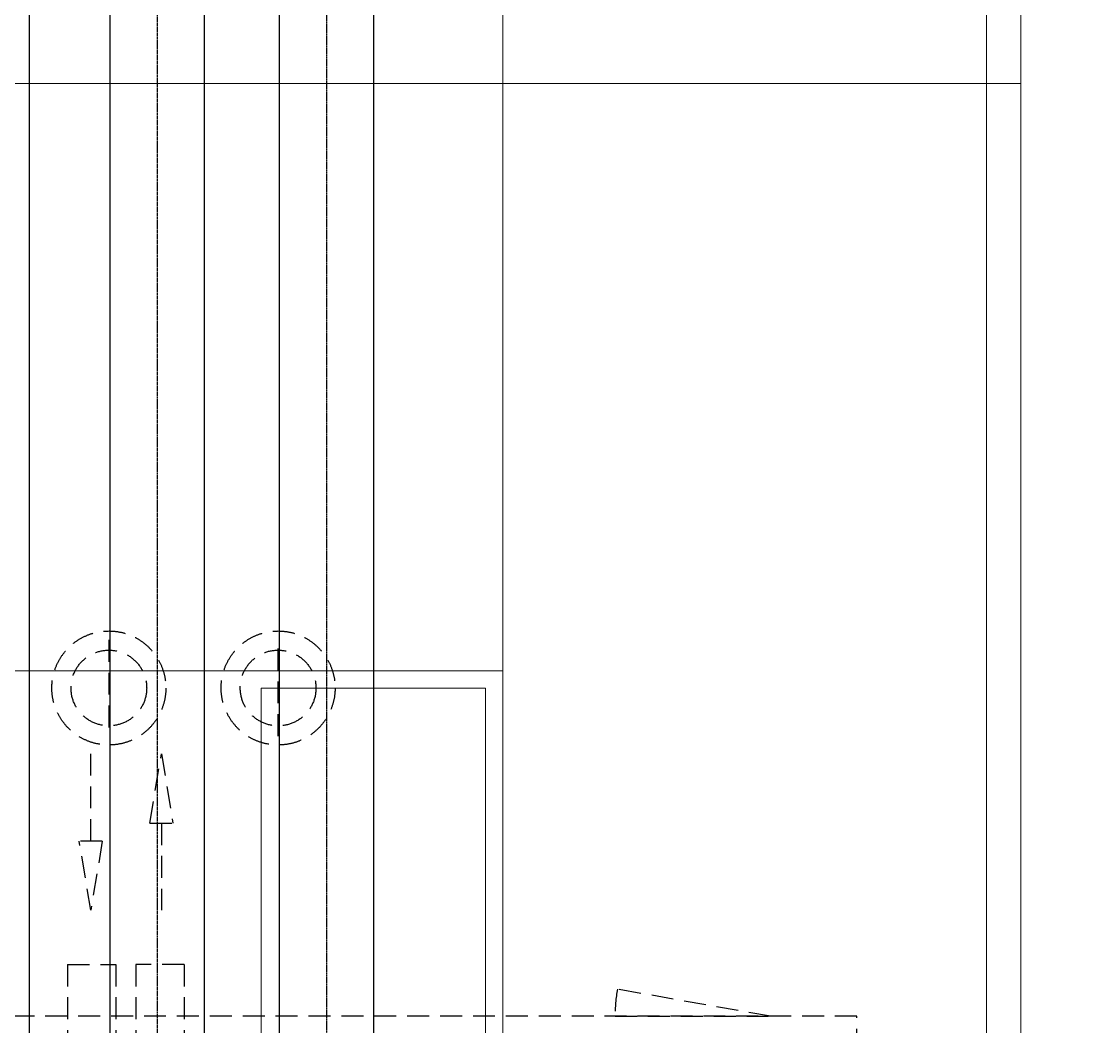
# Model space of a CAD drawing. Extents: x -32000 to 416743, y -254124 to 144214.
# Drawn here: x 257706 to 260802, y 63270 to 66179 of the extents above; entities that cross this region are included whole.
import ezdxf

# ---------------------------------------------------------------- set-up
doc = ezdxf.new("R2010")
doc.units = 0
doc.header["$LTSCALE"] = 10
for name, pattern in [('XFM1P40$0$CENTER', [2, 1.25, -0.25, 0.25, -0.25]), ('XFM1P40$0$CENTER2', [1.125, 0.75, -0.125, 0.125, -0.125]), ('XFM1Q40$0$HIDDEN', [9.525, 6.35, -3.175])]:
    doc.linetypes.add(name, pattern=pattern)
for name, color, linetype in [('H12PL4$0$S-SLAB-SHOW', 252, 'Continuous'), ('XFM1P40$0$M-PIPE-CHWR20', 110, 'Continuous'), ('XFM1P40$0$M-PIPE-CHWR20_CL', 111, 'XFM1P40$0$CENTER'), ('XFM1P40$0$M-PIPE-CHWS12', 130, 'Continuous'), ('XFM1P40$0$M-PIPE-CHWS12_CL', 132, 'XFM1P40$0$CENTER2'), ('XFM1P40$0$M-PIPE-CHWS5', 160, 'Continuous'), ('XFM1Q40$0$M-PIPE-CHWR20-PH1', 110, 'Continuous'), ('XFM1Q40$0$M-PIPE-CHWS12-PH1', 130, 'Continuous'), ('XFM1Q40$0$MDF', 221, 'Continuous'), ('XFM1Q40$0$TYPE14X10', 7, 'Continuous'), ('XFM7P40ICA$0$H12PL4$0$A-WALL-EX', 252, 'Continuous'), ('XFM7P40ICA$0$H12PL4$0$L40_19_MEJI', 252, 'Continuous'), ('XFM7P40ICA$0$H12PL4$0$L40_19_設備基礎', 252, 'Continuous')]:
    doc.layers.add(name, color=color, linetype=linetype)

# ---------------------------------------------------------------- blocks, each defined once
blk = doc.blocks.new('H12PL4')
at = {"layer": 'H12PL4$0$S-SLAB-SHOW', "lineweight": 0}
blk.add_line((260500, 30500), (260500, 89560), dxfattribs=at)
blk = doc.blocks.new('XFM1P40')
at = {"layer": 'XFM1P40$0$M-PIPE-CHWR20'}
for p, q in [((257963.5, 49510, 0), (257963.5, 78173.5, 0)), ((258236.5, 49510, 0), (258236.5, 78173.5, 0))]:
    blk.add_line(p, q, dxfattribs=at)
at = {"layer": 'XFM1P40$0$M-PIPE-CHWR20_CL', "ltscale": 0.5}
blk.add_line((258100, 49237.7, 0), (258100, 87500, 0), dxfattribs=at)
at = {"layer": 'XFM1P40$0$M-PIPE-CHWS12'}
for p, q in [((258453.5, 49999.7, 0), (258453.5, 78173.5, 0)), ((258726.5, 49999.7, 0), (258726.5, 78173.5, 0))]:
    blk.add_line(p, q, dxfattribs=at)
at = {"layer": 'XFM1P40$0$M-PIPE-CHWS12_CL', "ltscale": 0.5}
blk.add_line((258590, 49714.6, 0), (258590, 87500, 0), dxfattribs=at)
at = {"layer": 'XFM1P40$0$M-PIPE-CHWS5'}
blk.add_line((257729.5, 50900, 0), (257729.5, 78173.5, 0), dxfattribs=at)
blk = doc.blocks.new('XFM1Q40')
at = {"layer": 'XFM1Q40$0$M-PIPE-CHWR20-PH1', "color": 252, "linetype": 'XFM1Q40$0$HIDDEN'}
blk.add_line((258449.4, 64110.5), (258449.4, 64389.5), dxfattribs=at)
for radius in [165, 109.6]:
    blk.add_circle((258449.4, 64250), radius, dxfattribs=at)
at = {"layer": 'XFM1Q40$0$M-PIPE-CHWS12-PH1', "color": 252, "linetype": 'XFM1Q40$0$HIDDEN'}
blk.add_line((257959.4, 64389.5), (257959.4, 64110.5), dxfattribs=at)
for radius in [165, 109.5]:
    blk.add_circle((257959.4, 64250), radius, dxfattribs=at)
at = {"layer": 'XFM1Q40$0$MDF', "color": 252, "linetype": 'XFM1Q40$0$HIDDEN', "lineweight": -2}
for p, q in [((258078.2, 63859.1), (258111.6, 64059.1)), ((258111.6, 64059.1), (258144.9, 63859.1)), ((258078.2, 63859.1), (258144.9, 63859.1)), ((257907.1, 63606.6), (257873.8, 63806.6)), ((257940.5, 63806.6), (257873.8, 63806.6)), ((257940.5, 63806.6), (257907.1, 63606.6))]:
    blk.add_line(p, q, dxfattribs=at)
at = {"layer": 'XFM1Q40$0$TYPE14X10', "color": 252, "linetype": 'XFM1Q40$0$HIDDEN'}
for p, q in [((257907.1, 63806.6), (257907.1, 64059.1)), ((258111.6, 63859.1), (258111.6, 63606.6)), ((257839.5, 63450), (257839.5, 63080.1)), ((257839.5, 63450), (257979.3, 63450)), ((257979.3, 63450), (257979.3, 63080.1)), ((258037.5, 63450), (258037.5, 63080.1)), ((258177.3, 63450), (258037.5, 63450)), ((258177.3, 63450), (258177.3, 63080.1)), ((259874.9, 63300), (259431.7, 63378.1)), ((260125, 63300), (249525, 63300)), ((259424.9, 63300), (259874.9, 63300)), ((260125, 59200), (260125, 63300))]:
    blk.add_line(p, q, dxfattribs=at)
blk.add_arc((259874.9, 63300), 450, 170, 180, dxfattribs=at)
blk = doc.blocks.new('XFM7P40ICA$0$H12PL4')
at = {"layer": 'XFM7P40ICA$0$H12PL4$0$A-WALL-EX', "lineweight": 0}
blk.add_line((260500, 30500), (260500, 89560), dxfattribs=at)
at = {"layer": 'XFM7P40ICA$0$H12PL4$0$L40_19_MEJI', "lineweight": 0}
for p, q in [((259100, 32450), (259100, 90200)), ((244130, 66000), (260600, 66000)), ((251900, 64300), (259100, 64300))]:
    blk.add_line(p, q, dxfattribs=at)
at = {"layer": 'XFM7P40ICA$0$H12PL4$0$L40_19_MEJI', "lineweight": 0, "flags": 128}
blk.add_lwpolyline([(260600, 30980), (260600, 32750), (260350, 32750), (260350, 33250), (260600, 33250), (260600, 45250), (260350, 45250), (260350, 45750), (260600, 45750), (260600, 60250), (260350, 60250), (260350, 60750), (260600, 60750), (260600, 75250), (260350, 75250), (260350, 75750), (260600, 75750), (260600, 89250), (260350, 89250), (260350, 89750), (260850, 89750), (260850, 30980)], close=True, dxfattribs=at)
at = {"layer": 'XFM7P40ICA$0$H12PL4$0$L40_19_設備基礎', "lineweight": 0, "flags": 128}
blk.add_lwpolyline([(258400, 60000), (258400, 64250), (259050, 64250), (259050, 60000)], close=True, dxfattribs=at)
blk = doc.blocks.new('XFM7P40ICA')
blk.add_blockref('XFM7P40ICA$0$H12PL4', (0, 0))

msp = doc.modelspace()

# ---------------------------------------------------------------- block references
for name in ['XFM1P40', 'H12PL4', 'XFM7P40ICA', 'XFM1Q40']:
    msp.add_blockref(name, (0, 0))

doc.saveas('drawing.dxf')
